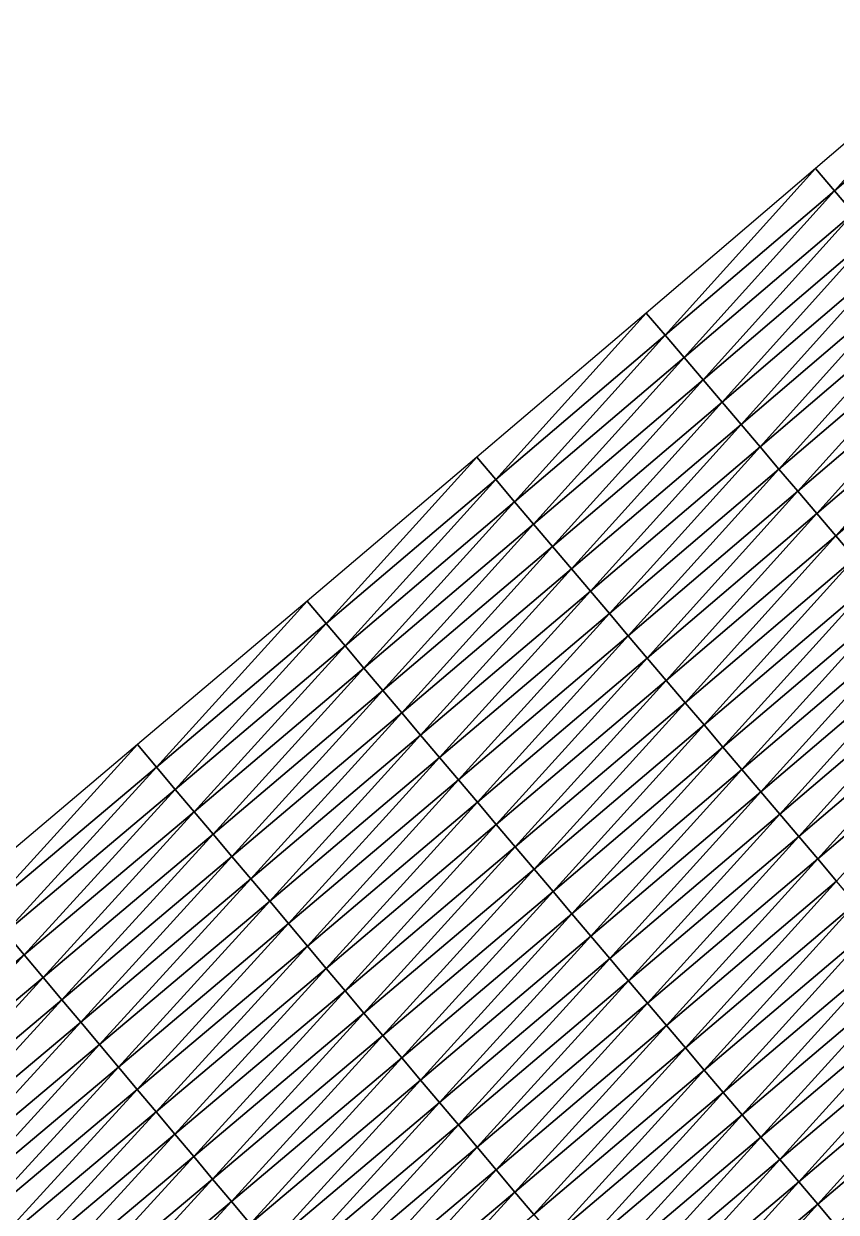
# Model space of a CAD drawing. Header units: metres. Extents: x 479979 to 482619, y 6959976 to 6961524.
# Drawn here: x 482453.7 to 482509.2, y 6961393.4 to 6961474.6 of the extents above; entities that cross this region are included whole.
import ezdxf

# ---------------------------------------------------------------- set-up
doc = ezdxf.new("R2010")
doc.units = ezdxf.units.M

msp = doc.modelspace()

# ---------------------------------------------------------------- linework, layer by layer
at = {"layer": 'GENERAL_FILL_TOP'}
for points in [[(482509.087, 6961463.211, 9.615), (482519.362, 6961474.623, 9.646), (482507.788, 6961464.732, 9.623)], [(482509.087, 6961463.211, 9.615), (482520.662, 6961473.104, 9.638), (482519.362, 6961474.623, 9.646)], [(482510.385, 6961461.69, 9.608), (482520.662, 6961473.104, 9.638), (482509.087, 6961463.211, 9.615)], [(482497.507, 6961453.336, 9.59), (482507.788, 6961464.732, 9.623), (482496.21, 6961454.858, 9.597)], [(482497.507, 6961453.336, 9.59), (482509.087, 6961463.211, 9.615), (482507.788, 6961464.732, 9.623)], [(482498.804, 6961451.813, 9.582), (482509.087, 6961463.211, 9.615), (482497.507, 6961453.336, 9.59)], [(482498.804, 6961451.813, 9.582), (482510.385, 6961461.69, 9.608), (482509.087, 6961463.211, 9.615)], [(482500.101, 6961450.291, 9.575), (482510.385, 6961461.69, 9.608), (482498.804, 6961451.813, 9.582)], [(482500.101, 6961450.291, 9.575), (482511.684, 6961460.169, 9.6), (482510.385, 6961461.69, 9.608)], [(482501.398, 6961448.768, 9.567), (482511.684, 6961460.169, 9.6), (482500.101, 6961450.291, 9.575)], [(482501.398, 6961448.768, 9.567), (482512.983, 6961458.648, 9.593), (482511.684, 6961460.169, 9.6)], [(482502.695, 6961447.245, 9.56), (482512.983, 6961458.648, 9.593), (482501.398, 6961448.768, 9.567)], [(482502.695, 6961447.245, 9.56), (482514.281, 6961457.127, 9.585), (482512.983, 6961458.648, 9.593)], [(482503.991, 6961445.723, 9.552), (482514.281, 6961457.127, 9.585), (482502.695, 6961447.245, 9.56)], [(482503.991, 6961445.723, 9.552), (482515.58, 6961455.605, 9.577), (482514.281, 6961457.127, 9.585)], [(482485.922, 6961443.481, 9.562), (482496.21, 6961454.858, 9.597), (482484.627, 6961445.005, 9.57)], [(482485.922, 6961443.481, 9.562), (482497.507, 6961453.336, 9.59), (482496.21, 6961454.858, 9.597)], [(482505.288, 6961444.2, 9.545), (482515.58, 6961455.605, 9.577), (482503.991, 6961445.723, 9.552)], [(482505.288, 6961444.2, 9.545), (482516.878, 6961454.084, 9.57), (482515.58, 6961455.605, 9.577)], [(482506.585, 6961442.678, 9.537), (482516.878, 6961454.084, 9.57), (482505.288, 6961444.2, 9.545)], [(482506.585, 6961442.678, 9.537), (482518.177, 6961452.563, 9.562), (482516.878, 6961454.084, 9.57)], [(482487.217, 6961441.956, 9.555), (482497.507, 6961453.336, 9.59), (482485.922, 6961443.481, 9.562)], [(482487.217, 6961441.956, 9.555), (482498.804, 6961451.813, 9.582), (482497.507, 6961453.336, 9.59)], [(482507.882, 6961441.155, 9.769), (482518.177, 6961452.563, 9.562), (482506.585, 6961442.678, 9.537)], [(482507.882, 6961441.155, 9.769), (482519.476, 6961451.042, 9.781), (482518.177, 6961452.563, 9.562)], [(482488.512, 6961440.432, 9.547), (482498.804, 6961451.813, 9.582), (482487.217, 6961441.956, 9.555)], [(482488.512, 6961440.432, 9.547), (482500.101, 6961450.291, 9.575), (482498.804, 6961451.813, 9.582)], [(482509.179, 6961439.633, 9.809), (482519.476, 6961451.042, 9.781), (482507.882, 6961441.155, 9.769)], [(482509.179, 6961439.633, 9.809), (482520.774, 6961449.521, 9.821), (482519.476, 6961451.042, 9.781)], [(482489.806, 6961438.908, 9.54), (482500.101, 6961450.291, 9.575), (482488.512, 6961440.432, 9.547)], [(482489.806, 6961438.908, 9.54), (482501.398, 6961448.768, 9.567), (482500.101, 6961450.291, 9.575)], [(482510.476, 6961438.11, 9.849), (482520.774, 6961449.521, 9.821), (482509.179, 6961439.633, 9.809)], [(482491.101, 6961437.384, 9.532), (482501.398, 6961448.768, 9.567), (482489.806, 6961438.908, 9.54)], [(482491.101, 6961437.384, 9.532), (482502.695, 6961447.245, 9.56), (482501.398, 6961448.768, 9.567)], [(482492.396, 6961435.859, 9.525), (482502.695, 6961447.245, 9.56), (482491.101, 6961437.384, 9.532)], [(482492.396, 6961435.859, 9.525), (482503.991, 6961445.723, 9.552), (482502.695, 6961447.245, 9.56)], [(482493.691, 6961434.335, 9.517), (482503.991, 6961445.723, 9.552), (482492.396, 6961435.859, 9.525)], [(482493.691, 6961434.335, 9.517), (482505.288, 6961444.2, 9.545), (482503.991, 6961445.723, 9.552)], [(482474.33, 6961433.648, 9.532), (482484.627, 6961445.005, 9.57), (482473.037, 6961435.175, 9.539)], [(482474.33, 6961433.648, 9.532), (482485.922, 6961443.481, 9.562), (482484.627, 6961445.005, 9.57)], [(482475.622, 6961432.122, 9.525), (482485.922, 6961443.481, 9.562), (482474.33, 6961433.648, 9.532)], [(482475.622, 6961432.122, 9.525), (482487.217, 6961441.956, 9.555), (482485.922, 6961443.481, 9.562)], [(482494.986, 6961432.811, 9.51), (482505.288, 6961444.2, 9.545), (482493.691, 6961434.335, 9.517)], [(482494.986, 6961432.811, 9.51), (482506.585, 6961442.678, 9.537), (482505.288, 6961444.2, 9.545)], [(482496.28, 6961431.287, 9.757), (482506.585, 6961442.678, 9.537), (482494.986, 6961432.811, 9.51)], [(482496.28, 6961431.287, 9.757), (482507.882, 6961441.155, 9.769), (482506.585, 6961442.678, 9.537)], [(482476.915, 6961430.596, 9.517), (482487.217, 6961441.956, 9.555), (482475.622, 6961432.122, 9.525)], [(482476.915, 6961430.596, 9.517), (482488.512, 6961440.432, 9.547), (482487.217, 6961441.956, 9.555)], [(482497.575, 6961429.762, 9.797), (482507.882, 6961441.155, 9.769), (482496.28, 6961431.287, 9.757)], [(482497.575, 6961429.762, 9.797), (482509.179, 6961439.633, 9.809), (482507.882, 6961441.155, 9.769)], [(482478.207, 6961429.07, 9.51), (482488.512, 6961440.432, 9.547), (482476.915, 6961430.596, 9.517)], [(482478.207, 6961429.07, 9.51), (482489.806, 6961438.908, 9.54), (482488.512, 6961440.432, 9.547)], [(482498.87, 6961428.238, 9.837), (482509.179, 6961439.633, 9.809), (482497.575, 6961429.762, 9.797)], [(482498.87, 6961428.238, 9.837), (482510.476, 6961438.11, 9.849), (482509.179, 6961439.633, 9.809)], [(482479.5, 6961427.543, 9.502), (482489.806, 6961438.908, 9.54), (482478.207, 6961429.07, 9.51)], [(482479.5, 6961427.543, 9.502), (482491.101, 6961437.384, 9.532), (482489.806, 6961438.908, 9.54)], [(482500.165, 6961426.714, 9.877), (482510.476, 6961438.11, 9.849), (482498.87, 6961428.238, 9.837)], [(482500.165, 6961426.714, 9.877), (482511.773, 6961436.588, 9.889), (482510.476, 6961438.11, 9.849)], [(482480.792, 6961426.017, 9.495), (482491.101, 6961437.384, 9.532), (482479.5, 6961427.543, 9.502)], [(482480.792, 6961426.017, 9.495), (482492.396, 6961435.859, 9.525), (482491.101, 6961437.384, 9.532)], [(482501.46, 6961425.189, 9.917), (482511.773, 6961436.588, 9.889), (482500.165, 6961426.714, 9.877)], [(482501.46, 6961425.189, 9.917), (482513.069, 6961435.065, 9.929), (482511.773, 6961436.588, 9.889)], [(482482.085, 6961424.491, 9.488), (482492.396, 6961435.859, 9.525), (482480.792, 6961426.017, 9.495)], [(482482.085, 6961424.491, 9.488), (482493.691, 6961434.335, 9.517), (482492.396, 6961435.859, 9.525)], [(482462.729, 6961423.841, 9.5), (482473.037, 6961435.175, 9.539), (482461.439, 6961425.369, 9.507)], [(482462.729, 6961423.841, 9.5), (482474.33, 6961433.648, 9.532), (482473.037, 6961435.175, 9.539)], [(482502.755, 6961423.665, 9.957), (482513.069, 6961435.065, 9.929), (482501.46, 6961425.189, 9.917)], [(482502.755, 6961423.665, 9.957), (482514.366, 6961433.543, 9.969), (482513.069, 6961435.065, 9.929)], [(482483.377, 6961422.965, 9.48), (482493.691, 6961434.335, 9.517), (482482.085, 6961424.491, 9.488)], [(482483.377, 6961422.965, 9.48), (482494.986, 6961432.811, 9.51), (482493.691, 6961434.335, 9.517)], [(482464.019, 6961422.312, 9.492), (482474.33, 6961433.648, 9.532), (482462.729, 6961423.841, 9.5)], [(482464.019, 6961422.312, 9.492), (482475.622, 6961432.122, 9.525), (482474.33, 6961433.648, 9.532)], [(482504.049, 6961422.141, 9.997), (482514.366, 6961433.543, 9.969), (482502.755, 6961423.665, 9.957)], [(482504.049, 6961422.141, 9.997), (482515.663, 6961432.02, 10.009), (482514.366, 6961433.543, 9.969)], [(482465.309, 6961420.784, 9.485), (482475.622, 6961432.122, 9.525), (482464.019, 6961422.312, 9.492)], [(482465.309, 6961420.784, 9.485), (482476.915, 6961430.596, 9.517), (482475.622, 6961432.122, 9.525)], [(482484.67, 6961421.438, 9.744), (482494.986, 6961432.811, 9.51), (482483.377, 6961422.965, 9.48)], [(482484.67, 6961421.438, 9.744), (482496.28, 6961431.287, 9.757), (482494.986, 6961432.811, 9.51)], [(482485.962, 6961419.912, 9.784), (482496.28, 6961431.287, 9.757), (482484.67, 6961421.438, 9.744)], [(482485.962, 6961419.912, 9.784), (482497.575, 6961429.762, 9.797), (482496.28, 6961431.287, 9.757)], [(482505.344, 6961420.617, 10.037), (482515.663, 6961432.02, 10.009), (482504.049, 6961422.141, 9.997)], [(482505.344, 6961420.617, 10.037), (482516.96, 6961430.497, 10.049), (482515.663, 6961432.02, 10.009)], [(482466.599, 6961419.255, 9.478), (482476.915, 6961430.596, 9.517), (482465.309, 6961420.784, 9.485)], [(482466.599, 6961419.255, 9.478), (482478.207, 6961429.07, 9.51), (482476.915, 6961430.596, 9.517)], [(482506.639, 6961419.092, 9.997), (482516.96, 6961430.497, 10.049), (482505.344, 6961420.617, 10.037)], [(482506.639, 6961419.092, 9.997), (482518.257, 6961428.975, 10.009), (482516.96, 6961430.497, 10.049)], [(482487.255, 6961418.386, 9.824), (482497.575, 6961429.762, 9.797), (482485.962, 6961419.912, 9.784)], [(482487.255, 6961418.386, 9.824), (482498.87, 6961428.238, 9.837), (482497.575, 6961429.762, 9.797)], [(482467.889, 6961417.727, 9.47), (482478.207, 6961429.07, 9.51), (482466.599, 6961419.255, 9.478)], [(482467.889, 6961417.727, 9.47), (482479.5, 6961427.543, 9.502), (482478.207, 6961429.07, 9.51)], [(482507.934, 6961417.568, 9.957), (482518.257, 6961428.975, 10.009), (482506.639, 6961419.092, 9.997)], [(482507.934, 6961417.568, 9.957), (482519.554, 6961427.452, 9.969), (482518.257, 6961428.975, 10.009)], [(482488.547, 6961416.86, 9.864), (482498.87, 6961428.238, 9.837), (482487.255, 6961418.386, 9.824)], [(482488.547, 6961416.86, 9.864), (482500.165, 6961426.714, 9.877), (482498.87, 6961428.238, 9.837)], [(482469.179, 6961416.199, 9.463), (482479.5, 6961427.543, 9.502), (482467.889, 6961417.727, 9.47)], [(482469.179, 6961416.199, 9.463), (482480.792, 6961426.017, 9.495), (482479.5, 6961427.543, 9.502)], [(482509.229, 6961416.044, 9.917), (482519.554, 6961427.452, 9.969), (482507.934, 6961417.568, 9.957)], [(482489.84, 6961415.334, 9.904), (482500.165, 6961426.714, 9.877), (482488.547, 6961416.86, 9.864)], [(482489.84, 6961415.334, 9.904), (482501.46, 6961425.189, 9.917), (482500.165, 6961426.714, 9.877)], [(482470.469, 6961414.67, 9.456), (482480.792, 6961426.017, 9.495), (482469.179, 6961416.199, 9.463)], [(482470.469, 6961414.67, 9.456), (482482.085, 6961424.491, 9.488), (482480.792, 6961426.017, 9.495)], [(482451.119, 6961414.06, 9.465), (482461.439, 6961425.369, 9.507), (482449.832, 6961415.591, 9.473)], [(482451.119, 6961414.06, 9.465), (482462.729, 6961423.841, 9.5), (482461.439, 6961425.369, 9.507)], [(482491.132, 6961413.807, 9.944), (482501.46, 6961425.189, 9.917), (482489.84, 6961415.334, 9.904)], [(482491.132, 6961413.807, 9.944), (482502.755, 6961423.665, 9.957), (482501.46, 6961425.189, 9.917)], [(482471.759, 6961413.142, 9.448), (482482.085, 6961424.491, 9.488), (482470.469, 6961414.67, 9.456)], [(482471.759, 6961413.142, 9.448), (482483.377, 6961422.965, 9.48), (482482.085, 6961424.491, 9.488)], [(482452.406, 6961412.529, 9.458), (482462.729, 6961423.841, 9.5), (482451.119, 6961414.06, 9.465)], [(482452.406, 6961412.529, 9.458), (482464.019, 6961422.312, 9.492), (482462.729, 6961423.841, 9.5)], [(482492.425, 6961412.281, 9.984), (482502.755, 6961423.665, 9.957), (482491.132, 6961413.807, 9.944)], [(482492.425, 6961412.281, 9.984), (482504.049, 6961422.141, 9.997), (482502.755, 6961423.665, 9.957)], [(482473.049, 6961411.613, 9.731), (482483.377, 6961422.965, 9.48), (482471.759, 6961413.142, 9.448)], [(482473.049, 6961411.613, 9.731), (482484.67, 6961421.438, 9.744), (482483.377, 6961422.965, 9.48)], [(482453.693, 6961410.999, 9.451), (482464.019, 6961422.312, 9.492), (482452.406, 6961412.529, 9.458)], [(482453.693, 6961410.999, 9.451), (482465.309, 6961420.784, 9.485), (482464.019, 6961422.312, 9.492)], [(482493.717, 6961410.755, 10.024), (482504.049, 6961422.141, 9.997), (482492.425, 6961412.281, 9.984)], [(482493.717, 6961410.755, 10.024), (482505.344, 6961420.617, 10.037), (482504.049, 6961422.141, 9.997)], [(482454.98, 6961409.468, 9.443), (482465.309, 6961420.784, 9.485), (482453.693, 6961410.999, 9.451)], [(482454.98, 6961409.468, 9.443), (482466.599, 6961419.255, 9.478), (482465.309, 6961420.784, 9.485)], [(482474.339, 6961410.085, 9.771), (482484.67, 6961421.438, 9.744), (482473.049, 6961411.613, 9.731)], [(482474.339, 6961410.085, 9.771), (482485.962, 6961419.912, 9.784), (482484.67, 6961421.438, 9.744)], [(482475.628, 6961408.557, 9.811), (482485.962, 6961419.912, 9.784), (482474.339, 6961410.085, 9.771)], [(482475.628, 6961408.557, 9.811), (482487.255, 6961418.386, 9.824), (482485.962, 6961419.912, 9.784)], [(482495.01, 6961409.229, 9.984), (482505.344, 6961420.617, 10.037), (482493.717, 6961410.755, 10.024)], [(482495.01, 6961409.229, 9.984), (482506.639, 6961419.092, 9.997), (482505.344, 6961420.617, 10.037)], [(482456.267, 6961407.937, 9.436), (482466.599, 6961419.255, 9.478), (482454.98, 6961409.468, 9.443)], [(482456.267, 6961407.937, 9.436), (482467.889, 6961417.727, 9.47), (482466.599, 6961419.255, 9.478)], [(482496.302, 6961407.702, 9.944), (482506.639, 6961419.092, 9.997), (482495.01, 6961409.229, 9.984)], [(482496.302, 6961407.702, 9.944), (482507.934, 6961417.568, 9.957), (482506.639, 6961419.092, 9.997)], [(482476.918, 6961407.028, 9.851), (482487.255, 6961418.386, 9.824), (482475.628, 6961408.557, 9.811)], [(482476.918, 6961407.028, 9.851), (482488.547, 6961416.86, 9.864), (482487.255, 6961418.386, 9.824)], [(482457.554, 6961406.406, 9.429), (482467.889, 6961417.727, 9.47), (482456.267, 6961407.937, 9.436)], [(482457.554, 6961406.406, 9.429), (482469.179, 6961416.199, 9.463), (482467.889, 6961417.727, 9.47)], [(482497.595, 6961406.176, 9.904), (482507.934, 6961417.568, 9.957), (482496.302, 6961407.702, 9.944)], [(482497.595, 6961406.176, 9.904), (482509.229, 6961416.044, 9.917), (482507.934, 6961417.568, 9.957)], [(482478.208, 6961405.5, 9.891), (482488.547, 6961416.86, 9.864), (482476.918, 6961407.028, 9.851)], [(482478.208, 6961405.5, 9.891), (482489.84, 6961415.334, 9.904), (482488.547, 6961416.86, 9.864)], [(482458.841, 6961404.875, 9.422), (482469.179, 6961416.199, 9.463), (482457.554, 6961406.406, 9.429)], [(482458.841, 6961404.875, 9.422), (482470.469, 6961414.67, 9.456), (482469.179, 6961416.199, 9.463)], [(482498.887, 6961404.65, 9.864), (482509.229, 6961416.044, 9.917), (482497.595, 6961406.176, 9.904)], [(482498.887, 6961404.65, 9.864), (482510.524, 6961414.519, 9.877), (482509.229, 6961416.044, 9.917)], [(482479.498, 6961403.971, 9.931), (482489.84, 6961415.334, 9.904), (482478.208, 6961405.5, 9.891)], [(482479.498, 6961403.971, 9.931), (482491.132, 6961413.807, 9.944), (482489.84, 6961415.334, 9.904)], [(482460.128, 6961403.344, 9.414), (482470.469, 6961414.67, 9.456), (482458.841, 6961404.875, 9.422)], [(482460.128, 6961403.344, 9.414), (482471.759, 6961413.142, 9.448), (482470.469, 6961414.67, 9.456)], [(482500.18, 6961403.124, 9.824), (482510.524, 6961414.519, 9.877), (482498.887, 6961404.65, 9.864)], [(482500.18, 6961403.124, 9.824), (482511.818, 6961412.995, 9.837), (482510.524, 6961414.519, 9.877)], [(482480.788, 6961402.443, 9.971), (482491.132, 6961413.807, 9.944), (482479.498, 6961403.971, 9.931)], [(482480.788, 6961402.443, 9.971), (482492.425, 6961412.281, 9.984), (482491.132, 6961413.807, 9.944)], [(482461.416, 6961401.814, 9.717), (482471.759, 6961413.142, 9.448), (482460.128, 6961403.344, 9.414)], [(482461.416, 6961401.814, 9.717), (482473.049, 6961411.613, 9.731), (482471.759, 6961413.142, 9.448)], [(482501.472, 6961401.597, 9.784), (482511.818, 6961412.995, 9.837), (482500.18, 6961403.124, 9.824)], [(482501.472, 6961401.597, 9.784), (482513.113, 6961411.471, 9.797), (482511.818, 6961412.995, 9.837)], [(482442.065, 6961401.242, 9.414), (482453.693, 6961410.999, 9.451), (482452.406, 6961412.529, 9.458)], [(482482.078, 6961400.915, 10.011), (482492.425, 6961412.281, 9.984), (482480.788, 6961402.443, 9.971)], [(482482.078, 6961400.915, 10.011), (482493.717, 6961410.755, 10.024), (482492.425, 6961412.281, 9.984)], [(482443.349, 6961399.709, 9.407), (482453.693, 6961410.999, 9.451), (482442.065, 6961401.242, 9.414)], [(482443.349, 6961399.709, 9.407), (482454.98, 6961409.468, 9.443), (482453.693, 6961410.999, 9.451)], [(482462.703, 6961400.283, 9.757), (482473.049, 6961411.613, 9.731), (482461.416, 6961401.814, 9.717)], [(482462.703, 6961400.283, 9.757), (482474.339, 6961410.085, 9.771), (482473.049, 6961411.613, 9.731)], [(482502.765, 6961400.071, 9.744), (482513.113, 6961411.471, 9.797), (482501.472, 6961401.597, 9.784)], [(482502.765, 6961400.071, 9.744), (482514.408, 6961409.947, 9.757), (482513.113, 6961411.471, 9.797)], [(482483.368, 6961399.386, 9.971), (482493.717, 6961410.755, 10.024), (482482.078, 6961400.915, 10.011)], [(482483.368, 6961399.386, 9.971), (482495.01, 6961409.229, 9.984), (482493.717, 6961410.755, 10.024)], [(482444.633, 6961398.175, 9.4), (482454.98, 6961409.468, 9.443), (482443.349, 6961399.709, 9.407)], [(482444.633, 6961398.175, 9.4), (482456.267, 6961407.937, 9.436), (482454.98, 6961409.468, 9.443)], [(482463.99, 6961398.752, 9.797), (482474.339, 6961410.085, 9.771), (482462.703, 6961400.283, 9.757)], [(482463.99, 6961398.752, 9.797), (482475.628, 6961408.557, 9.811), (482474.339, 6961410.085, 9.771)], [(482504.058, 6961398.545, 9.362), (482514.408, 6961409.947, 9.757), (482502.765, 6961400.071, 9.744)], [(482504.058, 6961398.545, 9.362), (482515.703, 6961408.422, 9.391), (482514.408, 6961409.947, 9.757)], [(482465.277, 6961397.221, 9.837), (482475.628, 6961408.557, 9.811), (482463.99, 6961398.752, 9.797)], [(482465.277, 6961397.221, 9.837), (482476.918, 6961407.028, 9.851), (482475.628, 6961408.557, 9.811)], [(482484.658, 6961397.858, 9.931), (482495.01, 6961409.229, 9.984), (482483.368, 6961399.386, 9.971)], [(482484.658, 6961397.858, 9.931), (482496.302, 6961407.702, 9.944), (482495.01, 6961409.229, 9.984)], [(482445.917, 6961396.642, 9.393), (482456.267, 6961407.937, 9.436), (482444.633, 6961398.175, 9.4)], [(482445.917, 6961396.642, 9.393), (482457.554, 6961406.406, 9.429), (482456.267, 6961407.937, 9.436)], [(482505.35, 6961397.019, 9.354), (482515.703, 6961408.422, 9.391), (482504.058, 6961398.545, 9.362)], [(482505.35, 6961397.019, 9.354), (482516.998, 6961406.898, 9.383), (482515.703, 6961408.422, 9.391)], [(482466.564, 6961395.69, 9.877), (482476.918, 6961407.028, 9.851), (482465.277, 6961397.221, 9.837)], [(482466.564, 6961395.69, 9.877), (482478.208, 6961405.5, 9.891), (482476.918, 6961407.028, 9.851)], [(482485.948, 6961396.329, 9.891), (482496.302, 6961407.702, 9.944), (482484.658, 6961397.858, 9.931)], [(482485.948, 6961396.329, 9.891), (482497.595, 6961406.176, 9.904), (482496.302, 6961407.702, 9.944)], [(482447.201, 6961395.108, 9.385), (482457.554, 6961406.406, 9.429), (482445.917, 6961396.642, 9.393)], [(482447.201, 6961395.108, 9.385), (482458.841, 6961404.875, 9.422), (482457.554, 6961406.406, 9.429)], [(482487.238, 6961394.801, 9.851), (482497.595, 6961406.176, 9.904), (482485.948, 6961396.329, 9.891)], [(482487.238, 6961394.801, 9.851), (482498.887, 6961404.65, 9.864), (482497.595, 6961406.176, 9.904)], [(482506.643, 6961395.492, 9.347), (482516.998, 6961406.898, 9.383), (482505.35, 6961397.019, 9.354)], [(482506.643, 6961395.492, 9.347), (482518.292, 6961405.374, 9.376), (482516.998, 6961406.898, 9.383)], [(482467.851, 6961394.16, 9.917), (482478.208, 6961405.5, 9.891), (482466.564, 6961395.69, 9.877)], [(482467.851, 6961394.16, 9.917), (482479.498, 6961403.971, 9.931), (482478.208, 6961405.5, 9.891)], [(482507.935, 6961393.966, 9.34), (482518.292, 6961405.374, 9.376), (482506.643, 6961395.492, 9.347)], [(482507.935, 6961393.966, 9.34), (482519.587, 6961403.849, 9.368), (482518.292, 6961405.374, 9.376)], [(482448.485, 6961393.575, 9.378), (482458.841, 6961404.875, 9.422), (482447.201, 6961395.108, 9.385)], [(482448.485, 6961393.575, 9.378), (482460.128, 6961403.344, 9.414), (482458.841, 6961404.875, 9.422)], [(482488.528, 6961393.272, 9.811), (482498.887, 6961404.65, 9.864), (482487.238, 6961394.801, 9.851)], [(482488.528, 6961393.272, 9.811), (482500.18, 6961403.124, 9.824), (482498.887, 6961404.65, 9.864)], [(482469.138, 6961392.629, 9.957), (482479.498, 6961403.971, 9.931), (482467.851, 6961394.16, 9.917)], [(482469.138, 6961392.629, 9.957), (482480.788, 6961402.443, 9.971), (482479.498, 6961403.971, 9.931)], [(482509.228, 6961392.44, 9.332), (482519.587, 6961403.849, 9.368), (482507.935, 6961393.966, 9.34)], [(482449.769, 6961392.041, 9.703), (482460.128, 6961403.344, 9.414), (482448.485, 6961393.575, 9.378)], [(482449.769, 6961392.041, 9.703), (482461.416, 6961401.814, 9.717), (482460.128, 6961403.344, 9.414)], [(482489.818, 6961391.744, 9.771), (482500.18, 6961403.124, 9.824), (482488.528, 6961393.272, 9.811)], [(482489.818, 6961391.744, 9.771), (482501.472, 6961401.597, 9.784), (482500.18, 6961403.124, 9.824)], [(482470.425, 6961391.098, 9.997), (482480.788, 6961402.443, 9.971), (482469.138, 6961392.629, 9.957)], [(482470.425, 6961391.098, 9.997), (482482.078, 6961400.915, 10.011), (482480.788, 6961402.443, 9.971)], [(482451.053, 6961390.508, 9.743), (482461.416, 6961401.814, 9.717), (482449.769, 6961392.041, 9.703)], [(482451.053, 6961390.508, 9.743), (482462.703, 6961400.283, 9.757), (482461.416, 6961401.814, 9.717)], [(482491.108, 6961390.216, 9.731), (482501.472, 6961401.597, 9.784), (482489.818, 6961391.744, 9.771)], [(482491.108, 6961390.216, 9.731), (482502.765, 6961400.071, 9.744), (482501.472, 6961401.597, 9.784)], [(482471.712, 6961389.567, 9.957), (482482.078, 6961400.915, 10.011), (482470.425, 6961391.098, 9.997)], [(482471.712, 6961389.567, 9.957), (482483.368, 6961399.386, 9.971), (482482.078, 6961400.915, 10.011)], [(482452.337, 6961388.975, 9.783), (482462.703, 6961400.283, 9.757), (482451.053, 6961390.508, 9.743)], [(482452.337, 6961388.975, 9.783), (482463.99, 6961398.752, 9.797), (482462.703, 6961400.283, 9.757)], [(482492.398, 6961388.687, 9.331), (482502.765, 6961400.071, 9.744), (482491.108, 6961390.216, 9.731)], [(482492.398, 6961388.687, 9.331), (482504.058, 6961398.545, 9.362), (482502.765, 6961400.071, 9.744)], [(482472.999, 6961388.036, 9.917), (482483.368, 6961399.386, 9.971), (482471.712, 6961389.567, 9.957)], [(482472.999, 6961388.036, 9.917), (482484.658, 6961397.858, 9.931), (482483.368, 6961399.386, 9.971)], [(482453.621, 6961387.441, 9.823), (482463.99, 6961398.752, 9.797), (482452.337, 6961388.975, 9.783)], [(482453.621, 6961387.441, 9.823), (482465.277, 6961397.221, 9.837), (482463.99, 6961398.752, 9.797)], [(482493.688, 6961387.159, 9.323), (482504.058, 6961398.545, 9.362), (482492.398, 6961388.687, 9.331)], [(482493.688, 6961387.159, 9.323), (482505.35, 6961397.019, 9.354), (482504.058, 6961398.545, 9.362)], [(482454.905, 6961385.908, 9.863), (482465.277, 6961397.221, 9.837), (482453.621, 6961387.441, 9.823)], [(482454.905, 6961385.908, 9.863), (482466.564, 6961395.69, 9.877), (482465.277, 6961397.221, 9.837)], [(482474.287, 6961386.506, 9.877), (482484.658, 6961397.858, 9.931), (482472.999, 6961388.036, 9.917)], [(482474.287, 6961386.506, 9.877), (482485.948, 6961396.329, 9.891), (482484.658, 6961397.858, 9.931)], [(482494.978, 6961385.63, 9.316), (482505.35, 6961397.019, 9.354), (482493.688, 6961387.159, 9.323)], [(482494.978, 6961385.63, 9.316), (482506.643, 6961395.492, 9.347), (482505.35, 6961397.019, 9.354)], [(482456.189, 6961384.374, 9.903), (482466.564, 6961395.69, 9.877), (482454.905, 6961385.908, 9.863)], [(482456.189, 6961384.374, 9.903), (482467.851, 6961394.16, 9.917), (482466.564, 6961395.69, 9.877)], [(482475.574, 6961384.975, 9.837), (482485.948, 6961396.329, 9.891), (482474.287, 6961386.506, 9.877)], [(482475.574, 6961384.975, 9.837), (482487.238, 6961394.801, 9.851), (482485.948, 6961396.329, 9.891)], [(482476.861, 6961383.444, 9.797), (482487.238, 6961394.801, 9.851), (482475.574, 6961384.975, 9.837)], [(482476.861, 6961383.444, 9.797), (482488.528, 6961393.272, 9.811), (482487.238, 6961394.801, 9.851)], [(482496.268, 6961384.102, 9.309), (482506.643, 6961395.492, 9.347), (482494.978, 6961385.63, 9.316)], [(482496.268, 6961384.102, 9.309), (482507.935, 6961393.966, 9.34), (482506.643, 6961395.492, 9.347)], [(482457.473, 6961382.841, 9.943), (482467.851, 6961394.16, 9.917), (482456.189, 6961384.374, 9.903)], [(482457.473, 6961382.841, 9.943), (482469.138, 6961392.629, 9.957), (482467.851, 6961394.16, 9.917)], [(482497.557, 6961382.574, 9.301), (482507.935, 6961393.966, 9.34), (482496.268, 6961384.102, 9.309)], [(482497.557, 6961382.574, 9.301), (482509.228, 6961392.44, 9.332), (482507.935, 6961393.966, 9.34)]]:
    msp.add_3dface(points, dxfattribs=at)

doc.saveas('drawing.dxf')
